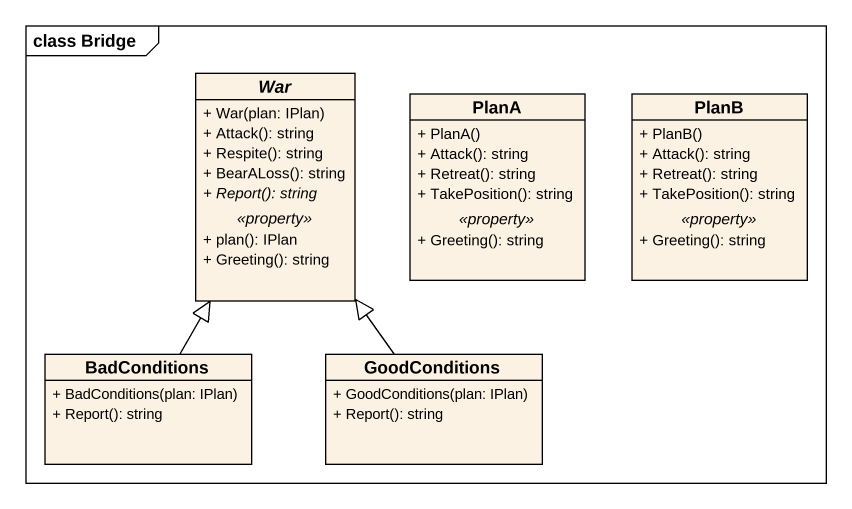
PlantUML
@startuml
mainframe class Bridge
hide circle
hide empty members
skinparam classAttributeIconSize 0
abstract class War {
  + War(plan: IPlan)
  + Attack(): string
  + Respite(): string
  + BearALoss(): string
  {abstract} + Report(): string
  .. <<property>> ..
  + plan(): IPlan
  + Greeting(): string
}
class PlanA {
  + PlanA()
  + Attack(): string
  + Retreat(): string
  + TakePosition(): string
  .. <<property>> ..
  + Greeting(): string
}
class PlanB {
  + PlanB()
  + Attack(): string
  + Retreat(): string
  + TakePosition(): string
  .. <<property>> ..
  + Greeting(): string
}
class BadConditions {
  + BadConditions(plan: IPlan)
  + Report(): string
}
class GoodConditions {
  + GoodConditions(plan: IPlan)
  + Report(): string
}
BadConditions -up-|> War
GoodConditions -up-|> War
@enduml
